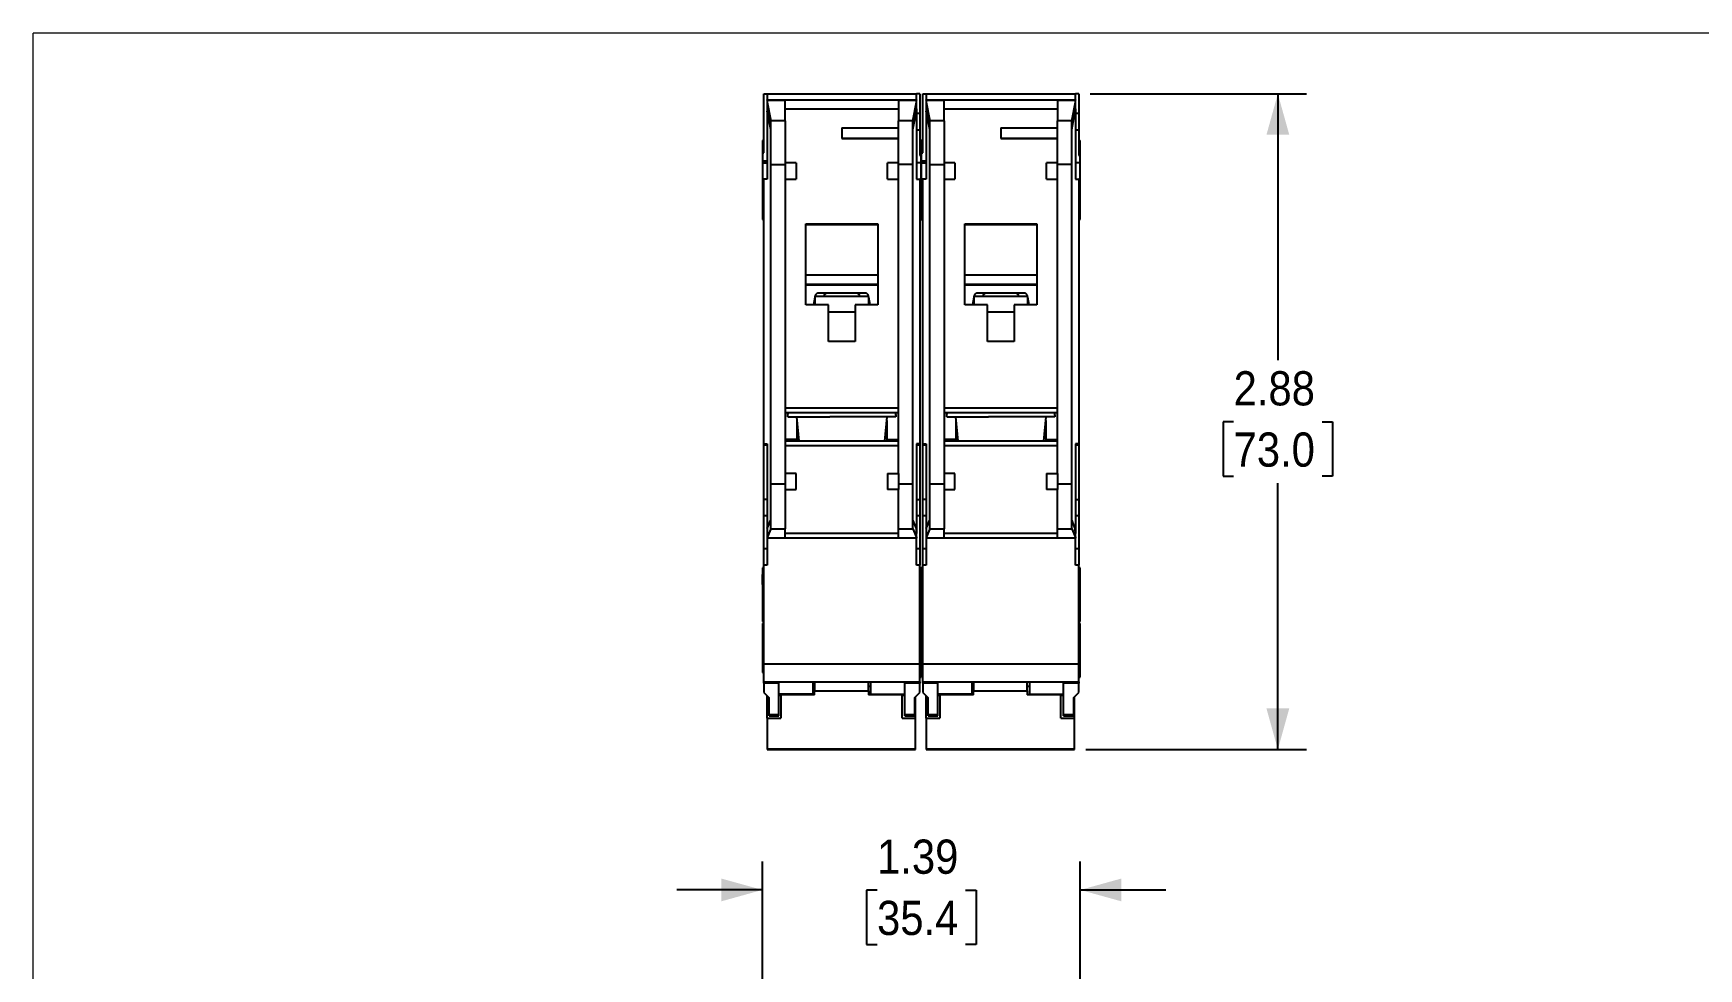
# Model space of a CAD drawing. Header units: inches. Extents: x 0 to 17, y 0 to 11.
# Drawn here: x 0 to 7.3, y 6.9 to 11 of the extents above; entities that cross this region are included whole.
import ezdxf

# ---------------------------------------------------------------- set-up
doc = ezdxf.new("R2010")
doc.units = ezdxf.units.IN
doc.header["$MEASUREMENT"] = 0
doc.linetypes.add('SLD-Solid', pattern=[0])
doc.layers.add('DIMENSIONS', color=140, linetype='SLD-Solid', lineweight=25)
doc.layers.add('SLD-DEFPOINTS', color=7, linetype='Continuous')
doc.styles.add('SLDTEXTSTYLE0', font='GOTHIC.TTF', dxfattribs={"width": 0.913})
doc.dimstyles.new('SLDDIMSTYLE2', dxfattribs={"dimtxt": 0.15, "dimasz": 0.18, "dimexe": 0.18, "dimexo": 0.0625, "dimgap": 0.0375, "dimtad": 0, "dimtih": 1, "dimtoh": 1, "dimrnd": 1e-09, "dimzin": 12, "dimdsep": 46, "dimtxsty": 'SLDTEXTSTYLE0', "dimsah": 1, "dimcen": 0.09, "dimadec": 0, "dimazin": 3, "dimtfac": 1, "dimtmove": 0, "dimatfit": 3, "dimfxl": 1, "dimfrac": 2, "dimtolj": 1, "dimtzin": 12, "dimarcsym": 0})
doc.dimstyles.new('SLDDIMSTYLE4', dxfattribs={"dimtxt": 0.15, "dimasz": 0.18, "dimexe": 0.18, "dimexo": 0.0625, "dimgap": 0.0375, "dimtad": 0, "dimtih": 1, "dimtoh": 1, "dimrnd": 1e-09, "dimzin": 12, "dimdsep": 46, "dimtxsty": 'SLDTEXTSTYLE0', "dimsah": 1, "dimcen": 0.09, "dimadec": 0, "dimazin": 3, "dimtfac": 1, "dimtofl": 0, "dimtmove": 0, "dimatfit": 3, "dimfxl": 1, "dimfrac": 2, "dimtolj": 1, "dimtzin": 12, "dimarcsym": 0})

# ---------------------------------------------------------------- blocks, each defined once
blk = doc.blocks.new('Block2')
at = {"color": 7, "linetype": 'SLD-Solid', "lineweight": 18}
for p in [(17, 11), (0, 0)]:
    blk.add_line(p, (0, 11), dxfattribs=at)
blk = doc.blocks.new('_D_2')
at = {"layer": 'DIMENSIONS'}
for p, q in [((3.196, 6.2375), (3.196, 7.3683)), ((4.5897, 6.2375), (4.5897, 7.3683)), ((3.196, 7.2433), (2.821, 7.2433)), ((3.6989, 7.2421), (3.6532, 7.2421)), ((3.6532, 7.2421), (3.6532, 7.004)), ((4.0868, 7.2421), (4.1326, 7.2421)), ((4.1326, 7.2421), (4.1326, 7.004)), ((4.5897, 7.2433), (4.9647, 7.2433)), ((3.6532, 7.004), (3.6989, 7.004)), ((4.1326, 7.004), (4.0868, 7.004))]:
    blk.add_line(p, q, dxfattribs=at)
for points in [[(3.196, 7.2433), (3.016, 7.2933), (3.016, 7.1933)], [(4.5897, 7.2433), (4.7697, 7.1933), (4.7697, 7.2933)]]:
    blk.add_solid(points, dxfattribs=at)
at = {"layer": 'DIMENSIONS', "char_height": 0.15, "attachment_point": 1, "style": 'SLDTEXTSTYLE0'}
for s, insert in [('1.39', (3.6989, 7.4642)), ('35.4', (3.6989, 7.1956))]:
    blk.add_mtext(s, dxfattribs=dict(at, insert=insert))
blk = doc.blocks.new('_D_10')
at = {"layer": 'DIMENSIONS'}
for p, q in [((4.6338, 10.7349), (5.5809, 10.7349)), ((5.4559, 10.7349), (5.4559, 9.5669)), ((5.2619, 9.296), (5.2162, 9.296)), ((5.2162, 9.296), (5.2162, 9.0579)), ((5.6498, 9.296), (5.6955, 9.296)), ((5.6955, 9.296), (5.6955, 9.0579)), ((5.2162, 9.0579), (5.2619, 9.0579)), ((5.6955, 9.0579), (5.6498, 9.0579)), ((5.4559, 7.8593), (5.4559, 9.0274)), ((4.6141, 7.8593), (5.5809, 7.8593))]:
    blk.add_line(p, q, dxfattribs=at)
for points in [[(5.4559, 10.7349), (5.4059, 10.5549), (5.5059, 10.5549)], [(5.4559, 7.8593), (5.5059, 8.0393), (5.4059, 8.0393)]]:
    blk.add_solid(points, dxfattribs=at)
at = {"layer": 'DIMENSIONS', "char_height": 0.15, "attachment_point": 1, "style": 'SLDTEXTSTYLE0'}
for s, insert in [('2.88', (5.2619, 9.5181)), ('73.0', (5.2619, 9.2495))]:
    blk.add_mtext(s, dxfattribs=dict(at, insert=insert))

msp = doc.modelspace()

# ---------------------------------------------------------------- linework, layer by layer
for p, q in [((3.2019, 10.7349), (3.2177, 10.7349)), ((3.2019, 10.4753), (3.2019, 10.7349)), ((3.2177, 10.7349), (3.8712, 10.7349)), ((3.2177, 10.7349), (3.2177, 10.7078)), ((3.8712, 10.7078), (3.8712, 10.7349)), ((3.887, 10.7349), (3.8712, 10.7349)), ((3.887, 10.7349), (3.887, 10.6503)), ((3.8988, 10.7349), (3.9145, 10.7349)), ((3.8988, 10.4753), (3.8988, 10.7349)), ((3.9145, 10.7349), (4.5681, 10.7349)), ((3.9145, 10.7349), (3.9145, 10.7078)), ((4.5681, 10.7078), (4.5681, 10.7349)), ((4.5838, 10.7349), (4.5681, 10.7349)), ((4.5838, 10.7349), (4.5838, 10.6503)), ((3.2177, 10.7078), (3.8712, 10.7078)), ((3.2177, 10.7068), (3.2177, 10.7078)), ((3.2177, 10.7068), (3.2177, 10.6973)), ((3.2177, 10.7068), (3.2964, 10.7068)), ((3.2177, 10.6973), (3.2334, 10.6155)), ((3.2177, 10.6973), (3.2177, 10.6687)), ((3.2177, 10.6687), (3.2178, 10.6585)), ((3.2177, 10.6687), (3.2177, 10.3609)), ((3.2964, 10.6155), (3.2964, 10.7068)), ((3.2964, 10.6687), (3.7925, 10.6687)), ((3.7925, 10.7068), (3.8712, 10.7068)), ((3.7925, 10.7068), (3.7925, 10.6155)), ((3.8555, 10.6155), (3.8712, 10.6973)), ((3.8711, 10.6585), (3.8712, 10.6687)), ((3.8712, 10.7078), (3.8712, 10.7068)), ((3.8712, 10.6973), (3.8712, 10.7068)), ((3.8712, 10.6687), (3.8712, 10.6973)), ((3.8712, 10.6687), (3.8712, 10.3609)), ((3.9145, 10.7078), (4.5681, 10.7078)), ((3.9145, 10.7068), (3.9145, 10.7078)), ((3.9145, 10.7068), (3.9145, 10.6973)), ((3.9145, 10.7068), (3.9933, 10.7068)), ((3.9145, 10.6973), (3.9303, 10.6155)), ((3.9145, 10.6973), (3.9145, 10.6687)), ((3.9145, 10.6687), (3.9147, 10.6585)), ((3.9145, 10.6687), (3.9145, 10.3609)), ((3.9933, 10.6155), (3.9933, 10.7068)), ((3.9933, 10.6687), (4.4893, 10.6687)), ((4.4893, 10.7068), (4.5681, 10.7068)), ((4.4893, 10.7068), (4.4893, 10.6155)), ((4.5523, 10.6155), (4.5681, 10.6973)), ((4.568, 10.6585), (4.5681, 10.6687)), ((4.5681, 10.7078), (4.5681, 10.7068)), ((4.5681, 10.6973), (4.5681, 10.7068)), ((4.5681, 10.6687), (4.5681, 10.6973)), ((4.5681, 10.6687), (4.5681, 10.3609)), ((3.2334, 10.5774), (3.2178, 10.6585)), ((3.2964, 10.6155), (3.2334, 10.6155)), ((3.2334, 10.4249), (3.2334, 10.6155)), ((3.2964, 10.6155), (3.2964, 10.4318)), ((3.8555, 10.6155), (3.7925, 10.6155)), ((3.7925, 10.4318), (3.7925, 10.6155)), ((3.8555, 10.5774), (3.8711, 10.6585)), ((3.8555, 10.4249), (3.8555, 10.6155)), ((3.8712, 10.6503), (3.887, 10.6503)), ((3.887, 10.6503), (3.887, 10.5755)), ((3.9303, 10.5774), (3.9147, 10.6585)), ((3.9933, 10.6155), (3.9303, 10.6155)), ((3.9303, 10.4249), (3.9303, 10.6155)), ((3.9933, 10.6155), (3.9933, 10.4318)), ((4.5523, 10.6155), (4.4893, 10.6155)), ((4.4893, 10.4318), (4.4893, 10.6155)), ((4.5523, 10.5774), (4.568, 10.6585)), ((4.5523, 10.4249), (4.5523, 10.6155)), ((4.5681, 10.6503), (4.5838, 10.6503)), ((4.5838, 10.6503), (4.5838, 10.5755)), ((3.2019, 10.5302), (3.196, 10.5302)), ((3.196, 10.5302), (3.196, 10.4753)), ((3.5445, 10.5853), (3.5445, 10.5381)), ((3.5445, 10.5853), (3.7925, 10.5853)), ((3.5445, 10.5383), (3.7925, 10.5383)), ((3.7925, 10.5381), (3.5445, 10.5381)), ((3.887, 10.5755), (3.8712, 10.5755)), ((3.887, 10.5755), (3.887, 10.4646)), ((3.887, 10.5302), (3.8929, 10.5302)), ((3.8988, 10.5302), (3.8929, 10.5302)), ((3.8929, 10.5302), (3.8929, 10.4753)), ((4.2413, 10.5853), (4.2413, 10.5381)), ((4.2413, 10.5853), (4.4893, 10.5853)), ((4.2413, 10.5383), (4.4893, 10.5383)), ((4.4893, 10.5381), (4.2413, 10.5381)), ((4.5838, 10.5755), (4.5681, 10.5755)), ((4.5838, 10.5755), (4.5838, 10.4646)), ((4.5838, 10.5302), (4.5897, 10.5302)), ((4.5897, 10.4725), (4.5897, 10.5302)), ((3.196, 10.4753), (3.2019, 10.4753)), ((3.196, 10.4753), (3.196, 10.4391)), ((3.8929, 10.4725), (3.887, 10.4725)), ((3.887, 10.4646), (3.8929, 10.4646)), ((3.8929, 10.4753), (3.8988, 10.4753)), ((3.8929, 10.4753), (3.8929, 10.4391)), ((3.8929, 10.4339), (3.8929, 10.4646)), ((4.5897, 10.4725), (4.5838, 10.4725)), ((4.5838, 10.4646), (4.5897, 10.4646)), ((4.5897, 10.4646), (4.5897, 10.4725)), ((4.5897, 10.4339), (4.5897, 10.4646)), ((3.2177, 10.4391), (3.196, 10.4391)), ((3.196, 10.4391), (3.196, 10.4319)), ((3.196, 10.4319), (3.2177, 10.4319)), ((3.196, 10.4319), (3.196, 10.3609)), ((3.2334, 10.4249), (3.2964, 10.4249)), ((3.2334, 9.0223), (3.2334, 10.4249)), ((3.3437, 10.4318), (3.2964, 10.4318)), ((3.2964, 10.4249), (3.2964, 10.3609)), ((3.3437, 10.4318), (3.3437, 10.3609)), ((3.7925, 10.4318), (3.7453, 10.4318)), ((3.7453, 10.3609), (3.7453, 10.4318)), ((3.8555, 10.4249), (3.7925, 10.4249)), ((3.7925, 10.3609), (3.7925, 10.4249)), ((3.8555, 9.0223), (3.8555, 10.4249)), ((3.8712, 10.4339), (3.8929, 10.4339)), ((3.9145, 10.4391), (3.8929, 10.4391)), ((3.8929, 10.3609), (3.8929, 10.4339)), ((3.8929, 10.4319), (3.9145, 10.4319)), ((3.8929, 10.4319), (3.8929, 10.3609)), ((3.9303, 10.4249), (3.9933, 10.4249)), ((3.9303, 9.0223), (3.9303, 10.4249)), ((4.0405, 10.4318), (3.9933, 10.4318)), ((3.9933, 10.4249), (3.9933, 10.3609)), ((4.0405, 10.4318), (4.0405, 10.3609)), ((4.4421, 10.3609), (4.4421, 10.4318)), ((4.4893, 10.4318), (4.4421, 10.4318)), ((4.5523, 10.4249), (4.4893, 10.4249)), ((4.4893, 10.3609), (4.4893, 10.4249)), ((4.5523, 9.0223), (4.5523, 10.4249)), ((4.5681, 10.4339), (4.5897, 10.4339)), ((4.5897, 10.3609), (4.5897, 10.4339)), ((3.196, 10.3609), (3.196, 10.2428)), ((3.2019, 10.3609), (3.196, 10.3609)), ((3.2019, 9.1995), (3.2019, 10.3609)), ((3.2177, 10.3609), (3.2019, 10.3609)), ((3.2964, 10.3609), (3.3437, 10.3609)), ((3.2964, 10.3609), (3.2964, 9.0696)), ((3.7453, 10.3609), (3.7925, 10.3609)), ((3.7925, 9.0696), (3.7925, 10.3609)), ((3.8712, 10.3609), (3.887, 10.3609)), ((3.887, 10.3609), (3.887, 9.1995)), ((3.8929, 10.3609), (3.887, 10.3609)), ((3.8929, 10.3609), (3.8929, 10.2428)), ((3.8988, 10.3609), (3.8929, 10.3609)), ((3.8988, 9.1995), (3.8988, 10.3609)), ((3.9145, 10.3609), (3.8988, 10.3609)), ((3.9933, 10.3609), (4.0405, 10.3609)), ((3.9933, 10.3609), (3.9933, 9.0696)), ((4.4421, 10.3609), (4.4893, 10.3609)), ((4.4893, 9.0696), (4.4893, 10.3609)), ((4.5681, 10.3609), (4.5838, 10.3609)), ((4.5838, 10.3609), (4.5838, 9.1995)), ((4.5897, 10.3609), (4.5838, 10.3609)), ((4.5897, 10.2428), (4.5897, 10.3609)), ((3.196, 10.2428), (3.2019, 10.2428)), ((3.196, 10.2428), (3.196, 10.1838)), ((3.887, 10.2428), (3.8929, 10.2428)), ((3.8929, 10.2428), (3.8988, 10.2428)), ((3.8929, 10.2428), (3.8929, 10.1838)), ((4.5838, 10.2428), (4.5897, 10.2428)), ((4.5897, 10.1838), (4.5897, 10.2428)), ((3.196, 10.1838), (3.2019, 10.1838)), ((3.387, 10.1641), (3.7019, 10.1641)), ((3.387, 9.8097), (3.387, 10.1641)), ((3.387, 10.1621), (3.7019, 10.1621)), ((3.7019, 10.1641), (3.7019, 9.8097)), ((3.887, 10.1838), (3.8929, 10.1838)), ((3.8929, 10.1838), (3.8988, 10.1838)), ((4.0838, 10.1641), (4.3988, 10.1641)), ((4.0838, 9.8097), (4.0838, 10.1641)), ((4.0838, 10.1621), (4.3988, 10.1621)), ((4.3988, 10.1641), (4.3988, 9.8097)), ((4.5838, 10.1838), (4.5897, 10.1838)), ((3.7019, 9.9397), (3.387, 9.9397)), ((4.3988, 9.9397), (4.0838, 9.9397)), ((3.387, 9.9003), (3.7019, 9.9003)), ((3.3888, 9.8965), (3.7001, 9.8965)), ((3.6457, 9.8609), (3.4433, 9.8609)), ((4.0838, 9.9003), (4.3988, 9.9003)), ((4.0857, 9.8965), (4.397, 9.8965)), ((4.3425, 9.8609), (4.1401, 9.8609)), ((3.4854, 9.8097), (3.387, 9.8097)), ((3.4264, 9.8407), (3.4203, 9.8097)), ((3.4264, 9.8243), (3.4232, 9.8243)), ((3.427, 9.8441), (3.4264, 9.8441)), ((3.427, 9.8441), (3.4278, 9.8482)), ((3.6617, 9.8452), (3.4272, 9.8452)), ((3.4854, 9.6483), (3.4854, 9.8097)), ((3.6035, 9.8097), (3.6035, 9.6483)), ((3.7019, 9.8097), (3.6035, 9.8097)), ((3.6619, 9.8441), (3.6611, 9.8482)), ((3.6626, 9.8441), (3.6619, 9.8441)), ((3.6686, 9.8097), (3.6626, 9.8407)), ((3.6626, 9.8243), (3.6658, 9.8243)), ((4.1823, 9.8097), (4.0838, 9.8097)), ((4.1232, 9.8407), (4.1172, 9.8097)), ((4.1232, 9.8243), (4.12, 9.8243)), ((4.1239, 9.8441), (4.1232, 9.8441)), ((4.1239, 9.8441), (4.1247, 9.8482)), ((4.3585, 9.8452), (4.1241, 9.8452)), ((4.1823, 9.6483), (4.1823, 9.8097)), ((4.3004, 9.8097), (4.3004, 9.6483)), ((4.3988, 9.8097), (4.3004, 9.8097)), ((4.3588, 9.8441), (4.358, 9.8482)), ((4.3594, 9.8441), (4.3588, 9.8441)), ((4.3654, 9.8097), (4.3594, 9.8407)), ((4.3594, 9.8243), (4.3626, 9.8243)), ((3.4854, 9.7783), (3.6035, 9.7783)), ((4.1823, 9.7783), (4.3004, 9.7783)), ((3.6035, 9.6483), (3.4854, 9.6483)), ((4.3004, 9.6483), (4.1823, 9.6483)), ((3.2964, 9.357), (3.7925, 9.357)), ((3.9933, 9.357), (4.4893, 9.357)), ((3.2964, 9.3373), (3.7925, 9.3373)), ((3.3082, 9.3255), (3.3082, 9.3373)), ((3.3082, 9.3176), (3.3082, 9.3255)), ((3.3082, 9.3176), (3.4912, 9.3176)), ((3.3462, 9.3176), (3.3555, 9.2113)), ((3.3476, 9.3019), (3.3476, 9.2184)), ((3.7807, 9.3176), (3.5977, 9.3176)), ((3.7334, 9.2113), (3.7427, 9.3176)), ((3.7413, 9.3019), (3.7413, 9.2184)), ((3.7807, 9.3255), (3.7807, 9.3373)), ((3.7807, 9.3255), (3.7807, 9.3176)), ((3.9933, 9.3373), (4.4893, 9.3373)), ((4.0051, 9.3255), (4.0051, 9.3373)), ((4.0051, 9.3176), (4.0051, 9.3255)), ((4.0051, 9.3176), (4.1881, 9.3176)), ((4.0431, 9.3176), (4.0524, 9.2113)), ((4.0445, 9.3019), (4.0445, 9.2184)), ((4.4775, 9.3176), (4.2946, 9.3176)), ((4.4302, 9.2113), (4.4395, 9.3176)), ((4.4382, 9.3019), (4.4382, 9.2184)), ((4.4775, 9.3255), (4.4775, 9.3373)), ((4.4775, 9.3255), (4.4775, 9.3176)), ((3.2019, 9.1995), (3.2177, 9.1995)), ((3.2019, 9.1934), (3.2019, 9.1995)), ((3.2177, 9.1995), (3.2177, 8.8058)), ((3.3476, 9.2184), (3.2964, 9.2184)), ((3.7925, 9.2113), (3.2964, 9.2113)), ((3.3476, 9.2184), (3.3476, 9.2113)), ((3.7413, 9.2184), (3.7925, 9.2184)), ((3.7413, 9.2184), (3.7413, 9.2113)), ((3.887, 9.1995), (3.8712, 9.1995)), ((3.8712, 9.1995), (3.8712, 8.8058)), ((3.887, 9.1995), (3.887, 9.1934)), ((3.8988, 9.1995), (3.9145, 9.1995)), ((3.8988, 9.1934), (3.8988, 9.1995)), ((3.9145, 9.1995), (3.9145, 8.8058)), ((4.0445, 9.2184), (3.9933, 9.2184)), ((4.4893, 9.2113), (3.9933, 9.2113)), ((4.0445, 9.2184), (4.0445, 9.2113)), ((4.4382, 9.2184), (4.4893, 9.2184)), ((4.4382, 9.2184), (4.4382, 9.2113)), ((4.5838, 9.1995), (4.5681, 9.1995)), ((4.5681, 9.1995), (4.5681, 8.8058)), ((4.5838, 9.1995), (4.5838, 9.1934)), ((3.2177, 9.1934), (3.2019, 9.1934)), ((3.2019, 8.956), (3.2019, 9.1934)), ((3.2964, 9.1916), (3.7925, 9.1916)), ((3.887, 9.1934), (3.8712, 9.1934)), ((3.887, 9.1934), (3.887, 8.956)), ((3.9145, 9.1934), (3.8988, 9.1934)), ((3.8988, 8.956), (3.8988, 9.1934)), ((3.9933, 9.1916), (4.4893, 9.1916)), ((4.5838, 9.1934), (4.5681, 9.1934)), ((4.5838, 9.1934), (4.5838, 8.956)), ((3.2964, 9.0696), (3.2964, 9.0223)), ((3.3437, 9.0696), (3.2964, 9.0696)), ((3.3437, 8.9987), (3.3437, 9.0696)), ((3.7453, 9.0696), (3.7453, 8.9987)), ((3.7453, 9.0696), (3.7925, 9.0696)), ((3.7925, 9.0696), (3.7925, 9.0223)), ((3.9933, 9.0696), (3.9933, 9.0223)), ((4.0405, 9.0696), (3.9933, 9.0696)), ((4.0405, 8.9987), (4.0405, 9.0696)), ((4.4421, 9.0696), (4.4421, 8.9987)), ((4.4421, 9.0696), (4.4893, 9.0696)), ((4.4893, 9.0696), (4.4893, 9.0223)), ((3.2964, 9.0223), (3.2334, 9.0223)), ((3.2334, 8.8271), (3.2334, 9.0223)), ((3.2964, 8.9987), (3.2966, 8.9987)), ((3.2964, 8.9987), (3.2964, 8.8271)), ((3.2966, 8.9987), (3.3437, 8.9987)), ((3.7924, 8.9987), (3.7453, 8.9987)), ((3.7924, 8.9987), (3.7925, 8.9987)), ((3.8555, 9.0223), (3.7925, 9.0223)), ((3.7925, 8.8271), (3.7925, 8.9987)), ((3.8555, 8.8271), (3.8555, 9.0223)), ((3.9933, 9.0223), (3.9303, 9.0223)), ((3.9303, 8.8271), (3.9303, 9.0223)), ((3.9933, 8.9987), (3.9934, 8.9987)), ((3.9933, 8.9987), (3.9933, 8.8271)), ((3.9934, 8.9987), (4.0405, 8.9987)), ((4.4892, 8.9987), (4.4421, 8.9987)), ((4.4892, 8.9987), (4.4893, 8.9987)), ((4.5523, 9.0223), (4.4893, 9.0223)), ((4.4893, 8.8271), (4.4893, 8.9987)), ((4.5523, 8.8271), (4.5523, 9.0223)), ((3.2177, 8.956), (3.2019, 8.956)), ((3.2019, 8.8833), (3.2019, 8.956)), ((3.8712, 8.956), (3.887, 8.956)), ((3.887, 8.956), (3.887, 8.8833)), ((3.9145, 8.956), (3.8988, 8.956)), ((3.8988, 8.8833), (3.8988, 8.956)), ((4.5681, 8.956), (4.5838, 8.956)), ((4.5838, 8.956), (4.5838, 8.8833)), ((3.2177, 8.8833), (3.2019, 8.8833)), ((3.2019, 8.7389), (3.2019, 8.8833)), ((3.2178, 8.8282), (3.2334, 8.8661)), ((3.8711, 8.8282), (3.8555, 8.8661)), ((3.887, 8.8833), (3.8712, 8.8833)), ((3.887, 8.8833), (3.887, 8.7389)), ((3.9145, 8.8833), (3.8988, 8.8833)), ((3.8988, 8.7389), (3.8988, 8.8833)), ((3.9147, 8.8282), (3.9303, 8.8661)), ((4.5679, 8.8282), (4.5523, 8.8661)), ((4.5838, 8.8833), (4.5681, 8.8833)), ((4.5838, 8.8833), (4.5838, 8.7389)), ((3.2178, 8.8282), (3.2177, 8.8058)), ((3.2334, 8.8271), (3.2177, 8.7888)), ((3.2177, 8.8058), (3.2177, 8.7888)), ((3.2177, 8.7888), (3.2177, 8.7863)), ((3.2964, 8.7863), (3.2177, 8.7863)), ((3.2177, 8.7863), (3.2177, 8.7861)), ((3.8712, 8.7861), (3.2177, 8.7861)), ((3.2177, 8.7861), (3.2177, 8.668)), ((3.2334, 8.8271), (3.2964, 8.8271)), ((3.2964, 8.7863), (3.2964, 8.8271)), ((3.7925, 8.8058), (3.2964, 8.8058)), ((3.7925, 8.8271), (3.8555, 8.8271)), ((3.7925, 8.7863), (3.7925, 8.8271)), ((3.8712, 8.7863), (3.7925, 8.7863)), ((3.8555, 8.8271), (3.8712, 8.7888)), ((3.8712, 8.8058), (3.8711, 8.8282)), ((3.8712, 8.7888), (3.8712, 8.8058)), ((3.8712, 8.7888), (3.8712, 8.7863)), ((3.8712, 8.7861), (3.8712, 8.7863)), ((3.8712, 8.668), (3.8712, 8.7861)), ((3.9147, 8.8282), (3.9145, 8.8058)), ((3.9303, 8.8271), (3.9145, 8.7888)), ((3.9145, 8.8058), (3.9145, 8.7888)), ((3.9145, 8.7888), (3.9145, 8.7863)), ((3.9933, 8.7863), (3.9145, 8.7863)), ((3.9145, 8.7863), (3.9145, 8.7861)), ((4.5681, 8.7861), (3.9145, 8.7861)), ((3.9145, 8.7861), (3.9145, 8.668)), ((3.9303, 8.8271), (3.9933, 8.8271)), ((3.9933, 8.7863), (3.9933, 8.8271)), ((4.4893, 8.8058), (3.9933, 8.8058)), ((4.4893, 8.8271), (4.5523, 8.8271)), ((4.4893, 8.7863), (4.4893, 8.8271)), ((4.5681, 8.7863), (4.4893, 8.7863)), ((4.5523, 8.8271), (4.5681, 8.7888)), ((4.5681, 8.8058), (4.5679, 8.8282)), ((4.5681, 8.7888), (4.5681, 8.8058)), ((4.5681, 8.7888), (4.5681, 8.7863)), ((4.5681, 8.7861), (4.5681, 8.7863)), ((4.5681, 8.668), (4.5681, 8.7861)), ((3.2177, 8.7389), (3.2019, 8.7389)), ((3.2019, 8.668), (3.2019, 8.7389)), ((3.887, 8.7389), (3.8712, 8.7389)), ((3.887, 8.7389), (3.887, 8.668)), ((3.9145, 8.7389), (3.8988, 8.7389)), ((3.8988, 8.668), (3.8988, 8.7389)), ((4.5838, 8.7389), (4.5681, 8.7389)), ((4.5838, 8.7389), (4.5838, 8.668)), ((3.2019, 8.6562), (3.196, 8.6562)), ((3.196, 8.6562), (3.196, 8.6261)), ((3.2019, 8.6261), (3.196, 8.6261)), ((3.196, 8.5828), (3.196, 8.6261)), ((3.2177, 8.668), (3.2019, 8.668)), ((3.2019, 8.2349), (3.2019, 8.668)), ((3.887, 8.668), (3.8712, 8.668)), ((3.887, 8.2349), (3.887, 8.668)), ((3.8929, 8.6562), (3.887, 8.6562)), ((3.8988, 8.6562), (3.8929, 8.6562)), ((3.8929, 8.6562), (3.8929, 8.6261)), ((3.8929, 8.5381), (3.8929, 8.6562)), ((3.8988, 8.6261), (3.8929, 8.6261)), ((3.9145, 8.668), (3.8988, 8.668)), ((3.8988, 8.2349), (3.8988, 8.668)), ((4.5838, 8.668), (4.5681, 8.668)), ((4.5838, 8.2349), (4.5838, 8.668)), ((4.5897, 8.6562), (4.5838, 8.6562)), ((4.5897, 8.5381), (4.5897, 8.6562)), ((3.196, 8.5828), (3.2019, 8.5828)), ((3.196, 8.5828), (3.196, 8.4934)), ((3.8929, 8.5828), (3.8988, 8.5828)), ((3.2019, 8.4934), (3.196, 8.4934)), ((3.196, 8.4934), (3.196, 8.4501)), ((3.8929, 8.42), (3.8929, 8.5381)), ((3.8988, 8.4934), (3.8929, 8.4934)), ((4.5897, 8.42), (4.5897, 8.5381)), ((3.2019, 8.4501), (3.196, 8.4501)), ((3.196, 8.4501), (3.196, 8.42)), ((3.196, 8.42), (3.2019, 8.42)), ((3.2019, 8.4121), (3.196, 8.4121)), ((3.196, 8.4121), (3.196, 8.382)), ((3.887, 8.42), (3.8929, 8.42)), ((3.8929, 8.4121), (3.887, 8.4121)), ((3.8988, 8.4501), (3.8929, 8.4501)), ((3.8929, 8.4501), (3.8929, 8.42)), ((3.8929, 8.42), (3.8988, 8.42)), ((3.8988, 8.4121), (3.8929, 8.4121)), ((3.8929, 8.4121), (3.8929, 8.382)), ((3.8929, 8.294), (3.8929, 8.4121)), ((4.5838, 8.42), (4.5897, 8.42)), ((4.5897, 8.4121), (4.5838, 8.4121)), ((4.5897, 8.294), (4.5897, 8.4121)), ((3.2019, 8.382), (3.196, 8.382)), ((3.196, 8.382), (3.196, 8.3387)), ((3.2019, 8.3387), (3.196, 8.3387)), ((3.196, 8.3387), (3.196, 8.2493)), ((3.8988, 8.382), (3.8929, 8.382)), ((3.8988, 8.3387), (3.8929, 8.3387)), ((3.8929, 8.1759), (3.8929, 8.294)), ((4.5897, 8.1759), (4.5897, 8.294)), ((3.2019, 8.2493), (3.196, 8.2493)), ((3.196, 8.2493), (3.196, 8.2389)), ((3.2019, 8.2389), (3.196, 8.2389)), ((3.196, 8.2389), (3.196, 8.1995)), ((3.2019, 8.1995), (3.196, 8.1995)), ((3.196, 8.1995), (3.196, 8.1975)), ((3.196, 8.1975), (3.2019, 8.1975)), ((3.2019, 8.2349), (3.887, 8.2349)), ((3.2019, 8.1562), (3.2019, 8.2349)), ((3.887, 8.1562), (3.887, 8.2349)), ((3.8988, 8.2493), (3.8929, 8.2493)), ((3.8988, 8.2389), (3.8929, 8.2389)), ((3.8988, 8.1995), (3.8929, 8.1995)), ((3.8929, 8.1975), (3.8988, 8.1975)), ((3.8988, 8.2349), (4.5838, 8.2349)), ((3.8988, 8.1562), (3.8988, 8.2349)), ((4.5838, 8.1562), (4.5838, 8.2349)), ((3.2019, 8.1562), (3.887, 8.1562)), ((3.2019, 8.1562), (3.2689, 8.1562)), ((3.2019, 8.1562), (3.2019, 8.1562)), ((3.2019, 8.1499), (3.2019, 8.1562)), ((3.2689, 8.1499), (3.2019, 8.1499)), ((3.2019, 8.1499), (3.2019, 8.109)), ((3.2019, 8.109), (3.2256, 8.0853)), ((3.2689, 8.1562), (3.2689, 8.1562)), ((3.2689, 8.1499), (3.2689, 8.1562)), ((3.2689, 8.0129), (3.2689, 8.1499)), ((3.4185, 8.1031), (3.4185, 8.1562)), ((3.4185, 8.1365), (3.4244, 8.1365)), ((3.4244, 8.1562), (3.4244, 8.1168)), ((3.4244, 8.1168), (3.6606, 8.1168)), ((3.4244, 8.0983), (3.4244, 8.1168)), ((3.6606, 8.1168), (3.6606, 8.1562)), ((3.6606, 8.1365), (3.6704, 8.1365)), ((3.6704, 8.1353), (3.6606, 8.1353)), ((3.6606, 8.1168), (3.6606, 8.0983)), ((3.6704, 8.1562), (3.6704, 8.1011)), ((3.8201, 8.1499), (3.8201, 8.1562)), ((3.887, 8.1499), (3.8201, 8.1499)), ((3.8201, 8.0129), (3.8201, 8.1499)), ((3.8634, 8.0853), (3.887, 8.109)), ((3.887, 8.1759), (3.8929, 8.1759)), ((3.887, 8.1562), (3.887, 8.1499)), ((3.887, 8.109), (3.887, 8.1499)), ((3.8988, 8.1562), (4.5838, 8.1562)), ((3.8988, 8.1562), (3.9657, 8.1562)), ((3.8988, 8.1562), (3.8988, 8.1562)), ((3.8988, 8.1499), (3.8988, 8.1562)), ((3.9657, 8.1499), (3.8988, 8.1499)), ((3.8988, 8.1499), (3.8988, 8.109)), ((3.8988, 8.109), (3.9224, 8.0853)), ((3.9657, 8.1562), (3.9657, 8.1562)), ((3.9657, 8.1499), (3.9657, 8.1562)), ((3.9657, 8.0129), (3.9657, 8.1499)), ((4.1153, 8.1031), (4.1153, 8.1562)), ((4.1153, 8.1365), (4.1212, 8.1365)), ((4.1212, 8.1562), (4.1212, 8.1168)), ((4.1212, 8.1168), (4.3575, 8.1168)), ((4.1212, 8.0983), (4.1212, 8.1168)), ((4.3575, 8.1168), (4.3575, 8.1562)), ((4.3575, 8.1365), (4.3673, 8.1365)), ((4.3673, 8.1353), (4.3575, 8.1353)), ((4.3575, 8.1168), (4.3575, 8.0983)), ((4.3673, 8.1562), (4.3673, 8.1011)), ((4.5169, 8.1499), (4.5169, 8.1562)), ((4.5838, 8.1499), (4.5169, 8.1499)), ((4.5169, 8.0129), (4.5169, 8.1499)), ((4.5602, 8.0853), (4.5838, 8.109)), ((4.5838, 8.1759), (4.5897, 8.1759)), ((4.5838, 8.1562), (4.5838, 8.1499)), ((4.5838, 8.109), (4.5838, 8.1499)), ((3.2177, 7.9971), (3.2177, 8.0932)), ((3.2256, 8.0129), (3.2256, 8.0853)), ((3.2689, 8.1031), (3.4185, 8.1031)), ((3.2767, 8.096), (3.2689, 8.096)), ((3.2767, 8.1031), (3.2767, 8.0983)), ((3.2767, 8.0983), (3.2767, 7.9971)), ((3.4244, 8.0983), (3.2767, 8.0983)), ((3.8082, 8.0983), (3.6606, 8.0983)), ((3.6704, 8.1011), (3.8201, 8.1011)), ((3.8082, 8.0983), (3.8082, 8.1011)), ((3.8082, 7.9971), (3.8082, 8.0983)), ((3.8201, 8.096), (3.8082, 8.096)), ((3.8634, 8.0853), (3.8634, 8.0129)), ((3.8673, 7.9971), (3.8673, 8.0893)), ((3.9145, 7.9971), (3.9145, 8.0932)), ((3.9224, 8.0129), (3.9224, 8.0853)), ((3.9657, 8.1031), (4.1153, 8.1031)), ((3.9736, 8.096), (3.9657, 8.096)), ((3.9736, 8.1031), (3.9736, 8.0983)), ((3.9736, 8.0983), (3.9736, 7.9971)), ((4.1212, 8.0983), (3.9736, 8.0983)), ((4.5051, 8.0983), (4.3575, 8.0983)), ((4.3673, 8.1011), (4.5169, 8.1011)), ((4.5051, 8.0983), (4.5051, 8.1011)), ((4.5051, 7.9971), (4.5051, 8.0983)), ((4.5169, 8.096), (4.5051, 8.096)), ((4.5602, 8.0853), (4.5602, 8.0129)), ((4.5641, 7.9971), (4.5641, 8.0893)), ((3.2177, 7.9971), (3.2177, 7.8623)), ((3.2177, 7.9971), (3.2767, 7.9971)), ((3.2256, 8.0129), (3.2689, 8.0129)), ((3.2256, 8.0066), (3.2256, 8.0129)), ((3.2256, 8.0066), (3.2689, 8.0066)), ((3.2689, 8.0066), (3.2689, 8.0129)), ((3.8082, 7.9971), (3.8673, 7.9971)), ((3.8201, 8.0129), (3.8634, 8.0129)), ((3.8201, 8.0066), (3.8201, 8.0129)), ((3.8201, 8.0066), (3.8634, 8.0066)), ((3.8634, 8.0129), (3.8634, 8.0066)), ((3.8673, 7.8623), (3.8673, 7.9971)), ((3.9145, 7.9971), (3.9145, 7.8623)), ((3.9145, 7.9971), (3.9736, 7.9971)), ((3.9224, 8.0129), (3.9657, 8.0129)), ((3.9224, 8.0066), (3.9224, 8.0129)), ((3.9224, 8.0066), (3.9657, 8.0066)), ((3.9657, 8.0066), (3.9657, 8.0129)), ((4.5051, 7.9971), (4.5641, 7.9971)), ((4.5169, 8.0129), (4.5602, 8.0129)), ((4.5169, 8.0066), (4.5169, 8.0129)), ((4.5169, 8.0066), (4.5602, 8.0066)), ((4.5602, 8.0129), (4.5602, 8.0066)), ((4.5641, 7.8623), (4.5641, 7.9971)), ((3.2177, 7.8623), (3.8673, 7.8623)), ((3.2177, 7.8623), (3.2177, 7.8593)), ((3.2177, 7.8593), (3.8673, 7.8593)), ((3.8673, 7.8593), (3.8673, 7.8623)), ((3.9145, 7.8623), (4.5641, 7.8623)), ((3.9145, 7.8623), (3.9145, 7.8593)), ((3.9145, 7.8593), (4.5641, 7.8593)), ((4.5641, 7.8593), (4.5641, 7.8623))]:
    msp.add_line(p, q)
for centre, radius, start, end in [((3.4433, 9.8452), 0.0748, 136.7126, 138.80669), ((3.4815, 9.8452), 0.0157, 90, 180), ((3.6075, 9.8452), 0.0157, 0, 90), ((3.6457, 9.8452), 0.0748, 41.19331, 43.2874), ((4.1401, 9.8452), 0.0748, 136.7126, 138.80669), ((4.1783, 9.8452), 0.0157, 90, 180), ((4.3043, 9.8452), 0.0157, 0, 90), ((4.3425, 9.8452), 0.0748, 41.19331, 43.2874)]:
    msp.add_arc(centre, radius, start, end)
for centre, start_param, end_param in [((3.3161, 10.4249), 1.535803, 1.570796), ((3.7728, 10.4249), 4.712389, 4.747371), ((4.013, 10.4249), 1.535803, 1.570796), ((4.4697, 10.4249), 4.712389, 4.747371), ((3.3161, 9.0223), 1.570796, 1.690958), ((4.013, 9.0223), 1.570796, 1.690958)]:
    msp.add_ellipse(centre, major_axis=(0, 0.1969), ratio=0.1, start_param=start_param, end_param=end_param)
for points, knots in [([(3.4433, 9.8609), (3.4424, 9.8609), (3.4406, 9.8608), (3.4379, 9.8601), (3.4355, 9.859), (3.4332, 9.8574), (3.4312, 9.8554), (3.4296, 9.8532), (3.4284, 9.8508), (3.428, 9.849), (3.4278, 9.8482)], [0, 0, 0, 0, 0.126379, 0.249308, 0.372633, 0.500161, 0.627451, 0.757702, 0.878131, 1, 1, 1, 1]), ([(3.6611, 9.8482), (3.6609, 9.8491), (3.6605, 9.8508), (3.6593, 9.8533), (3.6577, 9.8555), (3.6557, 9.8574), (3.6534, 9.859), (3.6509, 9.8601), (3.6483, 9.8608), (3.6465, 9.8609), (3.6457, 9.8609)], [0, 0, 0, 0, 0.1263788, 0.2493082, 0.3726325, 0.5001605, 0.6274513, 0.7577016, 0.8781314, 1, 1, 1, 1]), ([(4.1401, 9.8609), (4.1392, 9.8609), (4.1374, 9.8608), (4.1348, 9.8601), (4.1323, 9.859), (4.1301, 9.8574), (4.1281, 9.8554), (4.1265, 9.8532), (4.1253, 9.8508), (4.1249, 9.849), (4.1247, 9.8482)], [0, 0, 0, 0, 0.1263788, 0.2493082, 0.3726325, 0.5001605, 0.6274513, 0.7577016, 0.8781314, 1, 1, 1, 1]), ([(4.358, 9.8482), (4.3578, 9.8491), (4.3573, 9.8508), (4.3561, 9.8533), (4.3545, 9.8555), (4.3526, 9.8574), (4.3503, 9.859), (4.3478, 9.8601), (4.3451, 9.8608), (4.3434, 9.8609), (4.3425, 9.8609)], [0, 0, 0, 0, 0.1263788, 0.2493082, 0.3726325, 0.5001605, 0.6274513, 0.7577016, 0.8781314, 1, 1, 1, 1]), ([(3.4264, 9.8441), (3.4264, 9.8419), (3.4264, 9.8376), (3.4264, 9.8246), (3.4264, 9.8137), (3.4264, 9.8097)], [0, 0, 0, 0, 0.3891527, 0.7783053, 1, 1, 1, 1]), ([(3.6626, 9.8097), (3.6626, 9.8137), (3.6626, 9.8246), (3.6626, 9.8376), (3.6626, 9.8419), (3.6626, 9.8441)], [0, 0, 0, 0, 0.221695, 0.610847, 1, 1, 1, 1]), ([(4.1232, 9.8441), (4.1232, 9.8419), (4.1232, 9.8376), (4.1232, 9.8246), (4.1232, 9.8137), (4.1232, 9.8097)], [0, 0, 0, 0, 0.3891527, 0.7783053, 1, 1, 1, 1]), ([(4.3594, 9.8097), (4.3594, 9.8137), (4.3594, 9.8246), (4.3594, 9.8376), (4.3594, 9.8419), (4.3594, 9.8441)], [0, 0, 0, 0, 0.221695, 0.610847, 1, 1, 1, 1]), ([(3.3082, 9.3255), (3.3083, 9.3264), (3.3083, 9.328), (3.3088, 9.3302), (3.3094, 9.3321), (3.3101, 9.3339), (3.311, 9.3356), (3.3118, 9.3367), (3.3122, 9.3373)], [0, 0, 0, 0, 0.214572, 0.399449, 0.554638, 0.680157, 0.847002, 1, 1, 1, 1]), ([(3.5977, 9.3176), (3.5804, 9.3176), (3.5624, 9.3176), (3.5265, 9.3176), (3.5085, 9.3176), (3.4912, 9.3176)], [0, 0, 0, 0, 0.5, 0.5, 1, 1, 1, 1]), ([(3.7767, 9.3373), (3.7771, 9.3367), (3.778, 9.3356), (3.7792, 9.3333), (3.7804, 9.3299), (3.7806, 9.3271), (3.7807, 9.3255)], [0, 0, 0, 0, 0.1530621, 0.3200194, 0.6006925, 1, 1, 1, 1]), ([(4.0051, 9.3255), (4.0051, 9.3264), (4.0052, 9.328), (4.0056, 9.3302), (4.0062, 9.3321), (4.0069, 9.3339), (4.0078, 9.3356), (4.0086, 9.3367), (4.009, 9.3373)], [0, 0, 0, 0, 0.214572, 0.399449, 0.554638, 0.680157, 0.847002, 1, 1, 1, 1]), ([(4.2946, 9.3176), (4.2772, 9.3176), (4.2593, 9.3176), (4.2233, 9.3176), (4.2054, 9.3176), (4.1881, 9.3176)], [0, 0, 0, 0, 0.5, 0.5, 1, 1, 1, 1]), ([(4.4736, 9.3373), (4.474, 9.3367), (4.4748, 9.3356), (4.476, 9.3333), (4.4772, 9.3299), (4.4774, 9.3271), (4.4775, 9.3255)], [0, 0, 0, 0, 0.153062, 0.320019, 0.600692, 1, 1, 1, 1]), ([(3.7925, 9.0223), (3.7925, 9.0197), (3.7925, 9.0144), (3.7924, 9.0066), (3.7924, 9.0013), (3.7924, 8.9987)], [0, 0, 0, 0, 0.333058, 0.66639, 1, 1, 1, 1]), ([(4.4893, 9.0223), (4.4893, 9.0197), (4.4893, 9.0144), (4.4893, 9.0066), (4.4892, 9.0013), (4.4892, 8.9987)], [0, 0, 0, 0, 0.333058, 0.66639, 1, 1, 1, 1])]:
    msp.add_open_spline(points, degree=3, knots=knots)

# ---------------------------------------------------------------- block references
at = {"layer": 'SLD-DEFPOINTS'}
msp.add_blockref('Block2', (0, 0), dxfattribs=at)

# ---------------------------------------------------------------- dimensions: what is measured, and where the dimension line sits
at = {"layer": 'DIMENSIONS'}
dim = msp.add_linear_dim(base=(5.4559, 7.8593), p1=(4.5838, 10.7349), p2=(4.5641, 7.8593), angle=90, dimstyle='SLDDIMSTYLE4', dxfattribs=at)
dim.commit()
dim.dimension.update_dxf_attribs({"geometry": '_D_10', "text_midpoint": (5.4559, 9.2971), "dimtype": 160})
dim = msp.add_linear_dim(base=(4.5897, 7.2433), p1=(3.196, 6.1875), p2=(4.5897, 6.1875), dimstyle='SLDDIMSTYLE2', dxfattribs=at)
dim.commit()
dim.dimension.update_dxf_attribs({"geometry": '_D_2', "text_midpoint": (3.8929, 7.2433), "dimtype": 160})

doc.saveas('drawing.dxf')
